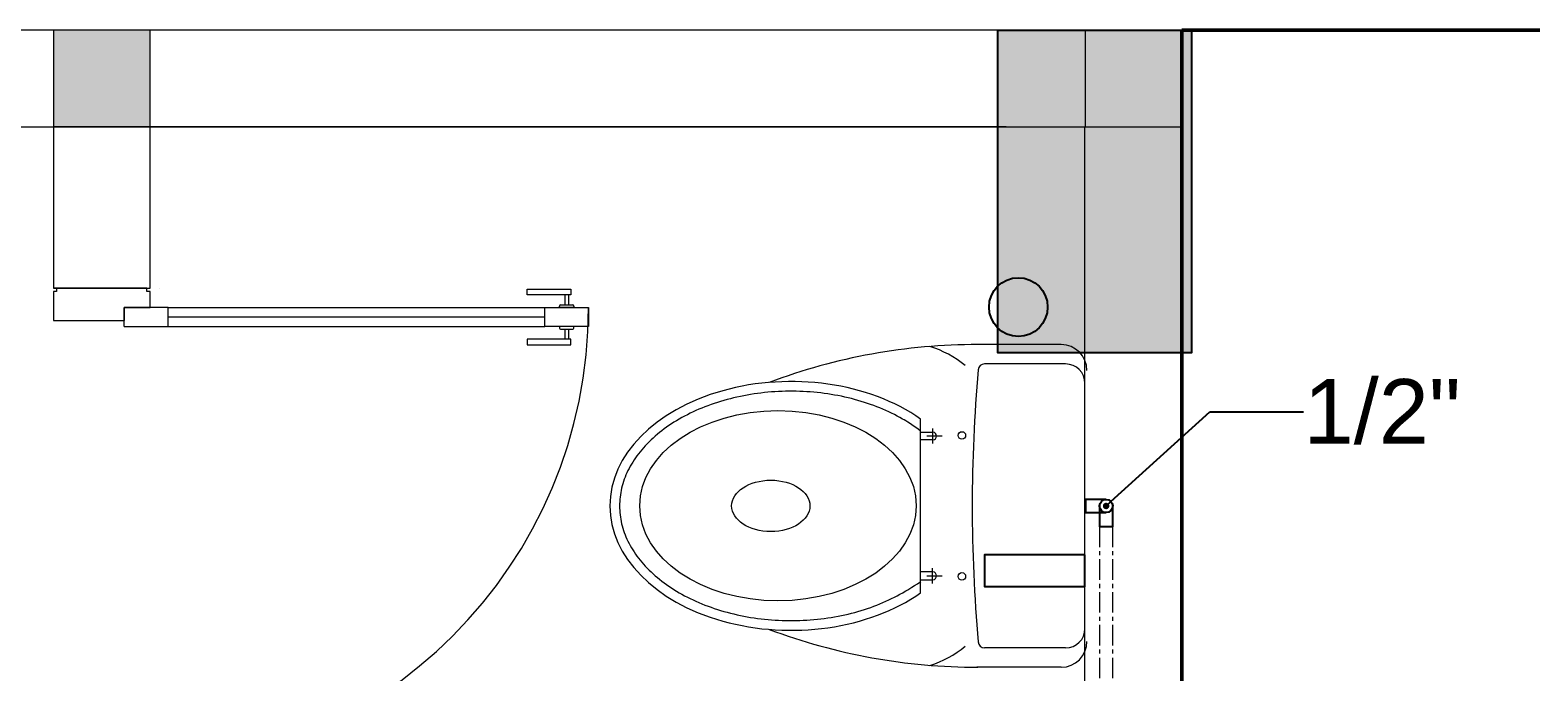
# Model space of a CAD drawing. Header units: millimetres. Extents: x 7371 to 278338, y -43753 to 35464.
# Drawn here: x 18946 to 21273, y 30208 to 31202 of the extents above; entities that cross this region are included whole.
import ezdxf
from ezdxf import colors
from ezdxf.entities.mleader import LeaderData, LeaderLine
from ezdxf.math import Vec2, Vec3

# ---------------------------------------------------------------- set-up
doc = ezdxf.new("R2010")
doc.units = ezdxf.units.MM
doc.header["$MEASUREMENT"] = 0
for name, pattern in [('CENTER', [50.8, 31.75, -6.35, 6.35, -6.35]), ('DASHED2', [0.375, 0.25, -0.125]), ('SLD-Solid', [0])]:
    doc.linetypes.add(name, pattern=pattern)
for name, color, linetype, lineweight in [('8', 8, 'Continuous', 5), ('DINDING', 1, 'Continuous', 20), ('DOOR OPENING', 4, 'SLD-Solid', 5), ('HATCH', 8, 'Continuous', 13), ('KOL', 5, 'Continuous', 18), ('LEGEND', 1, 'DASHED2', 50), ('PIPA AIR BERSIH', 5, 'CENTER', 5)]:
    doc.layers.add(name, color=color, linetype=linetype, lineweight=lineweight)
doc.layers.add('WALL', color=90, linetype='Continuous')
doc.styles.get("Standard").update_dxf_attribs({"font": 'arial.ttf'})

# ---------------------------------------------------------------- blocks, each defined once
blk = doc.blocks.new('kolom1')
at = {"true_color": 0x636466}
h = blk.add_hatch(dxfattribs=at)
h.set_pattern_fill('ANGLE', color=251)
h.set_pattern_definition([(0, (0, 0), (0, 6.985), [5.08, -1.905]), (90, (0, 0), (-6.985, 4e-16), [5.08, -1.905])])
h.paths.add_polyline_path([(201.3116, -20.5135), (201.6116, -20.5135), (201.6116, -20.0135), (201.3116, -20.0135)])
h = blk.add_hatch(color=251, dxfattribs=at)
h.dxf.hatch_style = 1
h.paths.add_polyline_path([(201.6116, -20.0135), (201.3116, -20.0135), (201.3116, -20.5135), (201.6116, -20.5135)])
blk.add_lwpolyline([(201.6116, -20.0135), (201.6116, -20.5135), (201.3116, -20.5135), (201.3116, -20.0135)], close=True)
blk = doc.blocks.new('KL1')
at = {"color": 244, "lineweight": -2, "true_color": 0x991b1e}
blk.add_line((189.8937, 168.4724), (189.8937, 168.4724), dxfattribs=at)
blk.add_blockref('kolom1', (-10.1179, 188.8859))
blk = doc.blocks.new('fdfd')
blk.add_lwpolyline([(99684.7, -1599.3), (99684.7, -1649.3), (99716.7, -1649.3), (99716.7, -1599.3)])
blk.add_circle((99700.7, -1599.3), 16)
blk = doc.blocks.new('_Dot')
at = {"color": 0, "linetype": 'ByBlock', "lineweight": -2}
blk.add_line((-0.5, 0), (-1, 0), dxfattribs=at)
at = {"color": 0, "linetype": 'ByBlock', "const_width": 0.5}
blk.add_lwpolyline([(-0.25, 0, 1), (0.25, 0, 1)], format="xyb", close=True, dxfattribs=at)
blk = doc.blocks.new('KUSEN PINTU')
at = {"layer": 'DOOR OPENING', "linetype": 'Continuous', "transparency": 33554687}
for p, q in [((-30, 110), (-30, 150)), ((-30, 150), (-5, 150)), ((-5, 150), (-5, 145)), ((-5, 145), (0, 145)), ((0, 145), (0, 5)), ((-50, 110), (-30, 110)), ((-50, 0), (-50, 110)), ((-5, 0), (-50, 0)), ((0, 5), (-5, 5)), ((-5, 5), (-5, 0))]:
    blk.add_line(p, q, dxfattribs=at)
at = {"layer": 'DOOR OPENING', "linetype": 'Continuous', "ltscale": 10, "transparency": 33554687}
for p, q in [((0, 145), (0, 150)), ((0, 5), (0, 0))]:
    blk.add_line(p, q, dxfattribs=at)
blk = doc.blocks.new('KOLOM PRAKTIS')
at = {"layer": 'HATCH'}
h = blk.add_hatch(color=256, dxfattribs=at)
h.dxf.hatch_style = 1
h.paths.add_polyline_path([(-75, 75), (-75, -75), (75, -75), (75, 75)])
at = {"layer": 'KOL'}
blk.add_lwpolyline([(-75, -75), (75, -75), (75, 75), (-75, 75)], close=True, dxfattribs=at)
blk = doc.blocks.new('TOILET')
at = {"layer": '8', "lineweight": 5}
for p, q in [((-134.7, 254.9), (134.7, 254.9)), ((-120.2, 236.5), (-96.6, 236.5)), ((-114.4, 254.9), (-114.4, 235.8)), ((-108.5, 245.2), (-108.5, 221.5)), ((-102.2, 235.8), (-102.2, 254.9)), ((120.2, 236.5), (96.6, 236.5)), ((102.2, 235.8), (102.2, 254.9)), ((108.5, 245.2), (108.5, 221.5)), ((114.4, 254.9), (114.4, 235.8)), ((-250, 36.9), (-250, 167.9)), ((250, 36.9), (250, 167.9)), ((-220, 30), (-220, 155.8)), ((220, 30), (220, 155.8)), ((-190, 0), (190, 0))]:
    blk.add_line(p, q, dxfattribs=at)
for centre in [(-109.2, 190.9), (109.2, 190.9)]:
    blk.add_circle(centre, 5.82, dxfattribs=at)
for centre, radius, start, end in [((666.2, 167.1), 916.2, 159.3877, 180.0472), ((-666.2, 167.1), 916.2, 359.9528, 20.6123), ((-96.2, 287.1), 157.9, 197.1522, 219.8185), ((-108.3, 236.3), 6.15, 185.1568, 354.8432), ((108.3, 236.3), 6.15, 185.1568, 354.8432), ((96.2, 287.1), 157.9, 320.1815, 342.8478), ((-210, 155.8), 10, 94.9885, 180), ((0, -2250.1), 2425, 85.0115, 94.9885), ((210, 155.8), 10, 0, 85.0115), ((-210, 36.9), 40, 180, 270), ((-190, 30), 30, 180, 270), ((190, 30), 30, 270, 0), ((210, 36.9), 40, 270, 0)]:
    blk.add_arc(centre, radius, start, end, dxfattribs=at)
blk.add_ellipse((0, 455.9), major_axis=(0, 281), ratio=0.685919, start_param=3.915332, end_param=8.651039, dxfattribs=at)
for centre, major_axis, ratio in [((0.3, 476.2), (0, 214.4), 0.687861), ((0, 487.3), (0, 60.7), 0.657164)]:
    blk.add_ellipse(centre, major_axis=major_axis, ratio=ratio, dxfattribs=at)
blk.add_open_spline([(117, 256.4), (126.7, 269.6), (130.8, 276.1), (141, 293.8), (146.8, 305.6), (156.9, 330.6), (161.3, 343.7), (168.6, 370.8), (171.5, 384.8), (175.7, 413.3), (177, 427.9), (178, 457.1), (177.7, 471.7), (175.4, 500.8), (173.5, 515.2), (168.1, 543.3), (164.6, 557), (156.2, 583.3), (151.2, 596), (140.1, 619.8), (133.8, 631.1), (120.3, 651.8), (113, 661.3), (97.5, 678.4), (89.3, 686), (72.4, 699), (63.7, 704.5), (45.8, 713.2), (36.8, 716.5), (18.4, 720.8), (9.2, 721.9), (-9.3, 721.9), (-18.5, 720.8), (-36.8, 716.5), (-45.9, 713.2), (-63.7, 704.4), (-72.5, 699), (-89.4, 685.9), (-97.5, 678.4), (-113, 661.3), (-120.3, 651.8), (-133.9, 631), (-140.1, 619.8), (-151.3, 595.9), (-156.2, 583.2), (-164.6, 556.9), (-168.1, 543.2), (-173.5, 515.1), (-175.5, 500.7), (-177.7, 471.7), (-178, 457), (-177, 427.8), (-175.7, 413.2), (-171.5, 384.7), (-168.6, 370.7), (-161.3, 343.6), (-156.9, 330.5), (-146.7, 305.6), (-141, 293.8), (-130.8, 276), (-126.7, 269.6), (-117.3, 254.6)], degree=3, knots=[3.915332, 3.915332, 3.915332, 3.915332, 4.014441, 4.014441, 4.176505, 4.176505, 4.338569, 4.338569, 4.500633, 4.500633, 4.662697, 4.662697, 4.824761, 4.824761, 4.986825, 4.986825, 5.148889, 5.148889, 5.310953, 5.310953, 5.473017, 5.473017, 5.635081, 5.635081, 5.797146, 5.797146, 5.95921, 5.95921, 6.121274, 6.121274, 6.283338, 6.283338, 6.445402, 6.445402, 6.607466, 6.607466, 6.76953, 6.76953, 6.931594, 6.931594, 7.093658, 7.093658, 7.255722, 7.255722, 7.417786, 7.417786, 7.57985, 7.57985, 7.741915, 7.741915, 7.903979, 7.903979, 8.066043, 8.066043, 8.228107, 8.228107, 8.390171, 8.390171, 8.552235, 8.552235, 8.651039, 8.651039, 8.651039, 8.651039], dxfattribs=at)

msp = doc.modelspace()

# ---------------------------------------------------------------- linework, layer by layer
at = {"color": 8}
for points in [[(24598.7, 24136.9), (20731.4, 24136.9), (20731.4, 31202), (24598.7, 31202)], [(20581.5, 30389.2), (20425.5, 30389.2), (20425.5, 30340.2), (20581.5, 30340.2)]]:
    msp.add_lwpolyline(points, close=True, dxfattribs=at)
msp.add_circle((20478.2, 30773), 45.4, dxfattribs=at)
at = {"layer": '8', "color": 8, "transparency": 33554687}
for p, q in [((20731.4, 31202), (24598.7, 31202)), ((20459.1, 31052.1), (19120.1, 31052.1))]:
    msp.add_line(p, q, dxfattribs=at)
at = {"layer": 'DINDING', "color": 8}
for points in [[(12991.8, 31052.1), (20731.4, 31052.1), (20731.4, 31202), (12991.8, 31202)], [(18982.7, 31052.1), (18982.7, 30802.3), (19132.5, 30802.3), (19132.5, 31052.1)], [(20581.5, 24136.9), (20581.5, 31052.1), (20731.4, 31052.1), (20731.4, 24136.9)]]:
    msp.add_lwpolyline(points, close=True, dxfattribs=at)
at = {"layer": 'DOOR OPENING', "color": 8, "linetype": 'Continuous', "transparency": 33554687}
for p, q in [((19716.7, 30792), (19716.7, 30800.5)), ((19716.7, 30800.5), (19784.4, 30800.5)), ((19784.4, 30800.5), (19784.4, 30792)), ((19784.4, 30792), (19716.7, 30792)), ((19092.6, 30742.7), (19092.6, 30772.3)), ((19160.3, 30772.3), (19092.6, 30772.3)), ((19160.3, 30742.7), (19160.3, 30772.3)), ((19744.3, 30772.3), (19812.1, 30772.3)), ((19744.3, 30742.7), (19744.3, 30772.3)), ((19766.9, 30772.3), (19766.9, 30774.5)), ((19789.5, 30772.3), (19766.9, 30772.3)), ((19768.6, 30776.2), (19787.8, 30776.2)), ((19789.5, 30774.5), (19789.5, 30772.3)), ((19812.1, 30772.3), (19812.1, 30742.7)), ((19092.6, 30742.7), (19160.3, 30742.7)), ((19812.1, 30742.7), (19744.3, 30742.7)), ((19789.5, 30742.7), (19766.9, 30742.7)), ((19766.9, 30742.7), (19766.9, 30740.5)), ((19768.6, 30738.8), (19787.8, 30738.8)), ((19789.5, 30740.5), (19789.5, 30742.7)), ((19784.4, 30723), (19716.7, 30723)), ((19716.7, 30723), (19716.7, 30714.5)), ((19716.7, 30714.5), (19784.4, 30714.5)), ((19784.4, 30714.5), (19784.4, 30723))]:
    msp.add_line(p, q, dxfattribs=at)
at = {"layer": 'DOOR OPENING', "color": 8, "linetype": 'Continuous', "ltscale": 10, "transparency": 33554687}
for p, q in [((19775.2, 30792), (19775.2, 30776.2)), ((19781.2, 30792), (19781.2, 30776.2)), ((19160.3, 30772.3), (19744.3, 30772.3)), ((19744.3, 30757.5), (19160.3, 30757.5)), ((19160.3, 30742.7), (19744.3, 30742.7)), ((19775.2, 30738.8), (19775.2, 30723)), ((19781.2, 30738.8), (19781.2, 30723))]:
    msp.add_line(p, q, dxfattribs=at)
at = {"layer": 'DOOR OPENING', "color": 8, "transparency": 33554687}
msp.add_line((19092.6, 30772.3), (19132.5, 30772.3), dxfattribs=at)
at = {"layer": 'DOOR OPENING', "color": 8, "ltscale": 10, "transparency": 33554687}
msp.add_arc((19092.6, 30772.3), 719.5, 270, 0, dxfattribs=at)
at = {"layer": 'DOOR OPENING', "color": 8, "linetype": 'Continuous', "transparency": 33554687}
for centre, start, end in [((19768.6, 30774.5), 90, 180), ((19787.8, 30774.5), 0, 90), ((19768.6, 30740.5), 180, 270), ((19787.8, 30740.5), 270, 0)]:
    msp.add_arc(centre, 1.69, start, end, dxfattribs=at)
at = {"layer": 'LEGEND', "color": 8}
msp.add_lwpolyline([(20731.4, 31202), (24598.7, 31202), (24598.7, 24136.9), (20731.4, 24136.9)], close=True, dxfattribs=at)
at = {"layer": 'PIPA AIR BERSIH'}
for points in [[(20604.1, 30433.1), (20604.1, 29782.3)], [(20624.4, 30433.1), (20624.4, 29782.3)]]:
    msp.add_lwpolyline(points, dxfattribs=at)

# ---------------------------------------------------------------- block references
for name, p, xscale, yscale, zscale in [('KL1', (-170613.3, -137552.2), 999.2999589644489, 999.2999589644489, 999.2999589644489), ('fdfd', (-42660.2, 31479.9), 0.6346441788993975, 0.6346441788993975, 0.6346441788993975)]:
    msp.add_blockref(name, p, dxfattribs=dict(xscale=xscale, yscale=yscale, zscale=zscale))
at = {"xscale": 0.6346441788993975, "yscale": 0.6346441788993975, "zscale": 0.6346441788993975, "rotation": 270}
msp.add_blockref('fdfd', (21629.2, 93739.3), dxfattribs=at)
at = {"layer": '8', "transparency": 33554687, "xscale": 0.9992999589644509, "yscale": 0.9992999589644509, "zscale": 0.9992999589644509, "rotation": 90}
msp.add_blockref('TOILET', (20581.5, 30465), dxfattribs=at)
at = {"layer": 'DOOR OPENING', "color": 8, "linetype": 'Continuous', "transparency": 33554687, "xscale": -0.999299958964449, "yscale": 0.999299958964449, "zscale": 0.999299958964449, "rotation": 270}
msp.add_blockref('KUSEN PINTU', (18982.7, 30802.3), dxfattribs=at)
at = {"layer": 'WALL', "color": 8, "transparency": 33554687, "xscale": 0.999299958964449, "yscale": 0.999299958964449, "zscale": 0.999299958964449}
for p in [(19057.6, 31127), (20656.5, 31127)]:
    msp.add_blockref('KOLOM PRAKTIS', p, dxfattribs=at)

# ---------------------------------------------------------------- leaders
ml = msp.add_multileader_mtext('Standard')
ml.set_content('\\A1;1/2"', color=256)
ml.set_leader_properties()
ml.set_arrow_properties(name='DOT')
ml.build(insert=Vec2(0, 0))
ml.multileader.update_dxf_attribs({"dogleg_length": 0.36, "arrow_head_size": 10})
ctx = ml.context
ctx.base_point, ctx.char_height, ctx.arrow_head_size, ctx.landing_gap_size, ctx.plane_origin = Vec3(20920.2, 30610.5), 100, 10, 0.09, Vec3(20614.2, 30464.9)
notes = []
notes.append((ctx, [(0, (1, 1, 0), (20774.8, 30610.5), (1, 0), 145.4, [(0, [(20614.2, 30464.9)], 0, [])])]))
ctx.mtext.insert, ctx.mtext.width, ctx.mtext.flow_direction = Vec3(20920.3, 30661.4), 39.598, 5
for ctx, leaders in notes:
    for number, flags, end, landing, length, lines in leaders:
        leader = LeaderData()
        leader.index, (leader.has_last_leader_line, leader.has_dogleg_vector, leader.attachment_direction) = number, flags
        leader.last_leader_point, leader.dogleg_vector, leader.dogleg_length = Vec3(end), Vec3(landing), length
        for number, points, colour, breaks in lines:
            line = LeaderLine()
            line.index, line.vertices, line.color, line.breaks = number, Vec3.list(points), colors.encode_raw_color(colour), breaks
            leader.lines.append(line)
        ctx.leaders.append(leader)

doc.saveas('drawing.dxf')
